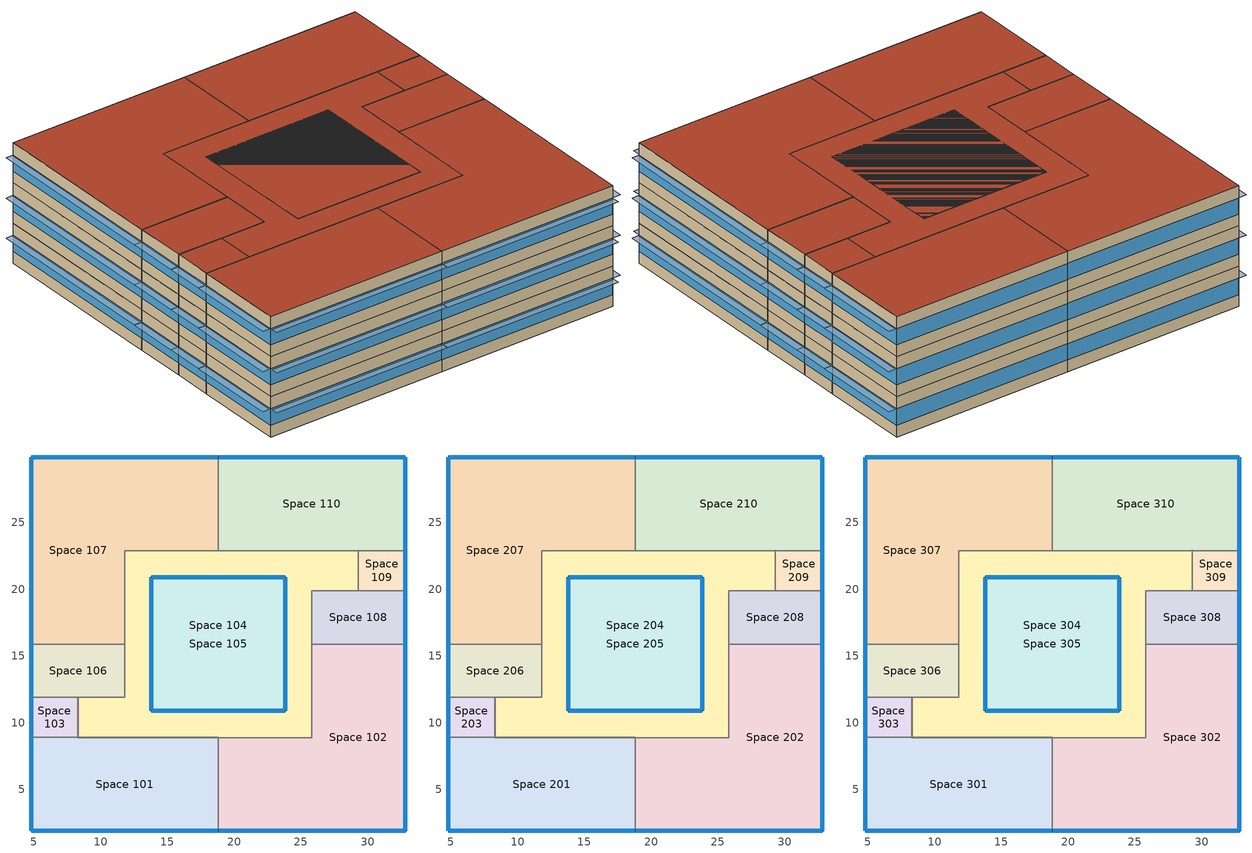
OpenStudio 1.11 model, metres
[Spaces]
Space 101
 floor ground: 18.81,8.89 18.81,1.89 4.81,1.89 4.81,8.89 z0
 wall outside: 4.81,8.89 4.81,1.89 18.81,1.89 z0:3.05
 wall to Space 103: 8.31,8.89 4.81,8.89 z0:3.05
 wall to Space 104: 18.81,8.89 8.31,8.89 z0:3.05
 wall to Space 102: 18.81,1.89 18.81,8.89 z0:3.05
 window: 4.81,8.87 4.81,1.92 z0.9:2.13; 4.83,1.89 18.78,1.89 z0.9:2.12
Space 102
 floor ground: 25.81,15.89 32.81,15.89 32.81,1.89 18.81,1.89 18.81,8.89 25.81,8.89 z0
 wall outside: 18.81,1.89 32.81,1.89 32.81,15.89 z0:3.05
 wall to Space 104: 25.81,15.89 25.81,8.89 18.81,8.89 z0:3.05
 wall to Space 108: 32.81,15.89 25.81,15.89 z0:3.05
 window: 32.81,1.92 32.81,15.87 / 18.83,1.89 32.78,1.89 z0.9:2.12
Space 103
 floor ground: 4.81,11.89 8.31,11.89 8.31,8.89 4.81,8.89 z0
 wall outside: 4.81,11.89 4.81,8.89 z0:3.05
 wall to Space 106: 8.31,11.89 4.81,11.89 z0:3.05
 wall to Space 104: 8.31,8.89 8.31,11.89 z0:3.05
 window: 4.81,11.87 4.81,8.92 z0.9:2.14
Space 104
 floor ground: 29.31,22.89 29.31,19.89 25.81,19.89 25.81,8.89 8.31,8.89 8.31,11.89 11.81,11.89 11.81,22.89 z0
 wall to Space 110: 29.31,22.89 18.81,22.89 z0:3.05
 wall to Space 109: 29.31,19.89 29.31,22.89 z0:3.05
 wall to Space 108: 25.81,15.89 25.81,19.89 29.31,19.89 z0:3.05
 wall to Space 106: 11.81,15.89 11.81,11.89 8.31,11.89 z0:3.05
 wall to Space 107: 18.81,22.89 11.81,22.89 11.81,15.89 z0:3.05
Space 105
 floor ground: 13.81,20.89 23.81,20.89 23.81,10.89 13.81,10.89 z0
 wall outside: 23.81,20.89 13.81,20.89 13.81,10.89 23.81,10.89 23.81,20.89 z0:3.05
 window: 13.81,20.87 13.81,10.92 / 23.81,10.92 23.81,20.87 / 13.83,10.89 23.78,10.89 / 23.78,20.89 13.83,20.89 z0.9:2.13
Space 106
 floor ground: 11.81,15.89 11.81,11.89 4.81,11.89 4.81,15.89 z0
 wall outside: 4.81,15.89 4.81,11.89 z0:3.05
 wall to Space 107: 11.81,15.89 4.81,15.89 z0:3.05
 window: 4.81,15.87 4.81,11.92 z0.9:2.13
Space 107
 floor ground: 18.81,29.89 18.81,22.89 11.81,22.89 11.81,15.89 4.81,15.89 4.81,29.89 z0
 wall outside: 18.81,29.89 4.81,29.89 4.81,15.89 z0:3.05
 wall to Space 110: 18.81,22.89 18.81,29.89 z0:3.05
 window: 4.81,29.87 4.81,15.92 / 18.78,29.89 4.83,29.89 z0.9:2.12
Space 108
 floor ground: 25.81,19.89 32.81,19.89 32.81,15.89 25.81,15.89 z0
 wall outside: 32.81,15.89 32.81,19.89 z0:3.05
 wall to Space 109: 32.81,19.89 29.31,19.89 z0:3.05
 window: 32.81,15.92 32.81,19.87 z0.9:2.13
Space 109
 floor ground: 29.31,22.89 32.81,22.89 32.81,19.89 29.31,19.89 z0
 wall outside: 32.81,19.89 32.81,22.89 z0:3.05
 wall to Space 110: 32.81,22.89 29.31,22.89 z0:3.05
 window: 32.81,19.92 32.81,22.87 z0.9:2.14
Space 110
 floor ground: 32.81,29.89 32.81,22.89 18.81,22.89 18.81,29.89 z0
 wall outside: 32.81,22.89 32.81,29.89 18.81,29.89 z0:3.05
 window: 32.78,29.89 18.83,29.89 z0.9:2.12; 32.81,22.92 32.81,29.87 z0.9:2.13
Space 201
 floor to Space 101: 18.81,8.89 18.81,1.89 4.81,1.89 4.81,8.89 z3.05
 wall outside: 4.81,8.89 4.81,1.89 18.81,1.89 z3.05:6.1
 wall to Space 203: 8.31,8.89 4.81,8.89 z3.05:6.1
 wall to Space 204: 18.81,8.89 8.31,8.89 z3.05:6.1
 wall to Space 202: 18.81,1.89 18.81,8.89 z3.05:6.1
 window: 4.83,1.89 18.78,1.89 z3.95:5.17; 4.81,8.87 4.81,1.92 z3.95:5.18
Space 202
 floor to Space 102: 32.81,15.89 32.81,1.89 18.81,1.89 18.81,8.89 25.81,8.89 25.81,15.89 z3.05
 wall outside: 18.81,1.89 32.81,1.89 32.81,15.89 z3.05:6.1
 wall to Space 204: 25.81,15.89 25.81,8.89 18.81,8.89 z3.05:6.1
 wall to Space 208: 32.81,15.89 25.81,15.89 z3.05:6.1
 window: 32.81,1.92 32.81,15.87 / 18.83,1.89 32.78,1.89 z3.95:5.17
Space 203
 floor to Space 103: 8.31,11.89 8.31,8.89 4.81,8.89 4.81,11.89 z3.05
 wall outside: 4.81,11.89 4.81,8.89 z3.05:6.1
 wall to Space 206: 8.31,11.89 4.81,11.89 z3.05:6.1
 wall to Space 204: 8.31,8.89 8.31,11.89 z3.05:6.1
 window: 4.81,11.87 4.81,8.92 z3.95:5.19
Space 204
 floor to Space 104: 29.31,22.89 29.31,19.89 25.81,19.89 25.81,8.89 8.31,8.89 8.31,11.89 11.81,11.89 11.81,22.89 z3.05
 wall to Space 210: 29.31,22.89 18.81,22.89 z3.05:6.1
 wall to Space 209: 29.31,19.89 29.31,22.89 z3.05:6.1
 wall to Space 208: 25.81,15.89 25.81,19.89 29.31,19.89 z3.05:6.1
 wall to Space 206: 11.81,15.89 11.81,11.89 8.31,11.89 z3.05:6.1
 wall to Space 207: 18.81,22.89 11.81,22.89 11.81,15.89 z3.05:6.1
Space 205
 floor to Space 105: 23.81,20.89 23.81,10.89 13.81,10.89 13.81,20.89 z3.05
 wall outside: 23.81,20.89 13.81,20.89 13.81,10.89 23.81,10.89 23.81,20.89 z3.05:6.1
 window: 23.81,10.92 23.81,20.87 / 23.78,20.89 13.83,20.89 / 13.83,10.89 23.78,10.89 / 13.81,20.87 13.81,10.92 z3.95:5.17
Space 206
 floor to Space 106: 11.81,15.89 11.81,11.89 4.81,11.89 4.81,15.89 z3.05
 wall outside: 4.81,15.89 4.81,11.89 z3.05:6.1
 wall to Space 207: 11.81,15.89 4.81,15.89 z3.05:6.1
 window: 4.81,15.87 4.81,11.92 z3.95:5.18
Space 207
 floor to Space 107: 18.81,29.89 18.81,22.89 11.81,22.89 11.81,15.89 4.81,15.89 4.81,29.89 z3.05
 wall outside: 18.81,29.89 4.81,29.89 4.81,15.89 z3.05:6.1
 wall to Space 210: 18.81,22.89 18.81,29.89 z3.05:6.1
 window: 4.81,29.87 4.81,15.92 / 18.78,29.89 4.83,29.89 z3.95:5.17
Space 208
 floor to Space 108: 32.81,19.89 32.81,15.89 25.81,15.89 25.81,19.89 z3.05
 wall outside: 32.81,15.89 32.81,19.89 z3.05:6.1
 wall to Space 209: 32.81,19.89 29.31,19.89 z3.05:6.1
 window: 32.81,15.92 32.81,19.87 z3.95:5.18
Space 209
 floor to Space 109: 32.81,22.89 32.81,19.89 29.31,19.89 29.31,22.89 z3.05
 wall outside: 32.81,19.89 32.81,22.89 z3.05:6.1
 wall to Space 210: 32.81,22.89 29.31,22.89 z3.05:6.1
 window: 32.81,19.92 32.81,22.87 z3.95:5.19
Space 210
 floor to Space 110: 18.81,29.89 32.81,29.89 32.81,22.89 18.81,22.89 z3.05
 wall outside: 32.81,22.89 32.81,29.89 18.81,29.89 z3.05:6.1
 window: 32.78,29.89 18.83,29.89 z3.95:5.17; 32.81,22.92 32.81,29.87 z3.95:5.18
Space 301
 floor to Space 201: 18.81,8.89 18.81,1.89 4.81,1.89 4.81,8.89 z6.1
 wall outside: 4.81,8.89 4.81,1.89 18.81,1.89 z6.1:9.14
 wall to Space 303: 8.31,8.89 4.81,8.89 z6.1:9.14
 wall to Space 304: 18.81,8.89 8.31,8.89 z6.1:9.14
 wall to Space 302: 18.81,1.89 18.81,8.89 z6.1:9.14
 window: 4.81,8.87 4.81,1.92 / 4.83,1.89 18.78,1.89 z7:8.22
 roof outside: 18.81,1.89 18.81,8.89 4.81,8.89 4.81,1.89 z9.14
Space 302
 floor to Space 202: 32.81,15.89 32.81,1.89 18.81,1.89 18.81,8.89 25.81,8.89 25.81,15.89 z6.1
 wall outside: 18.81,1.89 32.81,1.89 32.81,15.89 z6.1:9.14
 wall to Space 304: 25.81,15.89 25.81,8.89 18.81,8.89 z6.1:9.14
 wall to Space 308: 32.81,15.89 25.81,15.89 z6.1:9.14
 window: 18.83,1.89 32.78,1.89 / 32.81,1.92 32.81,15.87 z7:8.22
 roof outside: 32.81,1.89 32.81,15.89 25.81,15.89 25.81,8.89 18.81,8.89 18.81,1.89 z9.14
Space 303
 floor to Space 203: 8.31,11.89 8.31,8.89 4.81,8.89 4.81,11.89 z6.1
 wall outside: 4.81,11.89 4.81,8.89 z6.1:9.14
 wall to Space 306: 8.31,11.89 4.81,11.89 z6.1:9.14
 wall to Space 304: 8.31,8.89 8.31,11.89 z6.1:9.14
 window: 4.81,11.87 4.81,8.92 z7:8.24
 roof outside: 8.31,8.89 8.31,11.89 4.81,11.89 4.81,8.89 z9.14
Space 304
 floor to Space 204: 29.31,22.89 29.31,19.89 25.81,19.89 25.81,8.89 8.31,8.89 8.31,11.89 11.81,11.89 11.81,22.89 z6.1
 wall to Space 310: 29.31,22.89 18.81,22.89 z6.1:9.14
 wall to Space 309: 29.31,19.89 29.31,22.89 z6.1:9.14
 wall to Space 308: 25.81,15.89 25.81,19.89 29.31,19.89 z6.1:9.14
 wall to Space 306: 11.81,15.89 11.81,11.89 8.31,11.89 z6.1:9.14
 wall to Space 307: 18.81,22.89 11.81,22.89 11.81,15.89 z6.1:9.14
 roof outside: 25.81,8.89 25.81,19.89 29.31,19.89 29.31,22.89 11.81,22.89 11.81,11.89 8.31,11.89 8.31,8.89 z9.14
Space 305
 floor to Space 205: 13.81,20.89 23.81,20.89 23.81,10.89 13.81,10.89 z6.1
 wall outside: 23.81,20.89 13.81,20.89 13.81,10.89 23.81,10.89 23.81,20.89 z6.1:9.14
 window: 23.78,20.89 13.83,20.89 / 13.81,20.87 13.81,10.92 / 23.81,10.92 23.81,20.87 / 13.83,10.89 23.78,10.89 z7:8.22
 roof outside: 23.81,10.89 23.81,20.89 13.81,20.89 13.81,10.89 z9.14
Space 306
 floor to Space 206: 11.81,15.89 11.81,11.89 4.81,11.89 4.81,15.89 z6.1
 wall outside: 4.81,15.89 4.81,11.89 z6.1:9.14
 wall to Space 307: 11.81,15.89 4.81,15.89 z6.1:9.14
 window: 4.81,15.87 4.81,11.92 z7:8.23
 roof outside: 4.81,11.89 11.81,11.89 11.81,15.89 4.81,15.89 z9.14
Space 307
 floor to Space 207: 18.81,29.89 18.81,22.89 11.81,22.89 11.81,15.89 4.81,15.89 4.81,29.89 z6.1
 wall outside: 18.81,29.89 4.81,29.89 4.81,15.89 z6.1:9.14
 wall to Space 310: 18.81,22.89 18.81,29.89 z6.1:9.14
 window: 4.81,29.87 4.81,15.92 / 18.78,29.89 4.83,29.89 z7:8.22
 roof outside: 11.81,15.89 11.81,22.89 18.81,22.89 18.81,29.89 4.81,29.89 4.81,15.89 z9.14
Space 308
 floor to Space 208: 32.81,19.89 32.81,15.89 25.81,15.89 25.81,19.89 z6.1
 wall outside: 32.81,15.89 32.81,19.89 z6.1:9.14
 wall to Space 309: 32.81,19.89 29.31,19.89 z6.1:9.14
 window: 32.81,15.92 32.81,19.87 z7:8.23
 roof outside: 32.81,15.89 32.81,19.89 25.81,19.89 25.81,15.89 z9.14
Space 309
 floor to Space 209: 32.81,22.89 32.81,19.89 29.31,19.89 29.31,22.89 z6.1
 wall outside: 32.81,19.89 32.81,22.89 z6.1:9.14
 wall to Space 310: 32.81,22.89 29.31,22.89 z6.1:9.14
 window: 32.81,19.92 32.81,22.87 z7:8.24
 roof outside: 32.81,19.89 32.81,22.89 29.31,22.89 29.31,19.89 z9.14
Space 310
 floor to Space 210: 18.81,29.89 32.81,29.89 32.81,22.89 18.81,22.89 z6.1
 wall outside: 32.81,22.89 32.81,29.89 18.81,29.89 z6.1:9.14
 window: 32.78,29.89 18.83,29.89 / 32.81,22.92 32.81,29.87 z7:8.22
 roof outside: 32.81,22.89 32.81,29.89 18.81,29.89 18.81,22.89 z9.14
shading: 32.78,1.28 32.78,1.89 18.83,1.89 18.83,1.28 z5.17; 23.78,10.28 23.78,10.89 13.83,10.89 13.83,10.28 z8.22; 4.81,11.92 4.81,15.87 4.19,15.87 4.19,11.92 z2.13; 18.78,1.28 18.78,1.89 4.83,1.89 4.83,1.28 z8.22; 13.81,10.92 13.81,20.87 13.2,20.87 13.2,10.92 z5.17; 4.81,8.92 4.81,11.87 4.19,11.87 4.19,8.92 z5.19; 4.81,1.92 4.81,8.87 4.2,8.87 4.2,1.92 z5.18; 24.42,10.92 24.42,20.87 23.81,20.87 23.81,10.92 z8.22; 4.81,1.92 4.81,8.87 4.2,8.87 4.2,1.92 z2.13; 33.43,19.92 33.43,22.87 32.81,22.87 32.81,19.92 z2.14; 4.81,11.92 4.81,15.87 4.19,15.87 4.19,11.92 z5.18; 33.43,15.92 33.43,19.87 32.81,19.87 32.81,15.92 z8.23; 33.42,1.92 33.42,15.87 32.81,15.87 32.81,1.92 z8.22; 32.78,1.28 32.78,1.89 18.83,1.89 18.83,1.28 z8.22; 18.78,1.28 18.78,1.89 4.83,1.89 4.83,1.28 z5.17; 33.42,22.92 33.42,29.87 32.81,29.87 32.81,22.92 z5.18; 4.81,8.92 4.81,11.87 4.19,11.87 4.19,8.92 z2.14; 4.81,11.92 4.81,15.87 4.19,15.87 4.19,11.92 z8.23; 23.78,10.28 23.78,10.89 13.83,10.89 13.83,10.28 z2.13; 33.42,1.92 33.42,15.87 32.81,15.87 32.81,1.92 z5.17; 33.43,19.92 33.43,22.87 32.81,22.87 32.81,19.92 z5.19; 4.81,15.92 4.81,29.87 4.2,29.87 4.2,15.92 z2.12; 4.81,15.92 4.81,29.87 4.2,29.87 4.2,15.92 z5.17; 4.81,8.92 4.81,11.87 4.19,11.87 4.19,8.92 z8.24; 23.78,10.28 23.78,10.89 13.83,10.89 13.83,10.28 z5.17; 32.78,1.28 32.78,1.89 18.83,1.89 18.83,1.28 z2.12; 33.42,22.92 33.42,29.87 32.81,29.87 32.81,22.92 z2.13; 4.81,15.92 4.81,29.87 4.2,29.87 4.2,15.92 z8.22; 13.81,10.92 13.81,20.87 13.2,20.87 13.2,10.92 z2.13; 33.43,19.92 33.43,22.87 32.81,22.87 32.81,19.92 z8.24; 33.42,1.92 33.42,15.87 32.81,15.87 32.81,1.92 z2.12; 24.42,10.92 24.42,20.87 23.81,20.87 23.81,10.92 z5.17; 33.43,15.92 33.43,19.87 32.81,19.87 32.81,15.92 z2.13; 33.43,15.92 33.43,19.87 32.81,19.87 32.81,15.92 z5.18; 4.81,1.92 4.81,8.87 4.2,8.87 4.2,1.92 z8.22; 33.42,22.92 33.42,29.87 32.81,29.87 32.81,22.92 z8.22; 18.78,1.28 18.78,1.89 4.83,1.89 4.83,1.28 z2.12; 24.42,10.92 24.42,20.87 23.81,20.87 23.81,10.92 z2.13; 13.81,10.92 13.81,20.87 13.2,20.87 13.2,10.92 z8.22
[Building]
Building 1: Space Type=189.1-2009 - Office - OpenOffice - CZ4-8; Default Construction Set=189.1-2009 - CZ5 - Office
[Site]
SINGAPORE: Latitude {deg}=1.37; Longitude {deg}=103.98; Time Zone {hr}=8; Elevation {m}=16
[ClimateZones]
Climate Zone Institution Name 1=ASHRAE; Climate Zone Document Name 1=ANSI/ASHRAE Standard 169; Climate Zone Document Year 1=2006; Climate Zone Institution Name 2=CEC; Climate Zone Document Name 2=California Climate Zone Descriptions; Climate Zone Document Year 2=1995
[SizingPeriod:DesignDay] Sky Clearness=0; Rain Indicator=0; Snow Indicator=0; Day of Month=21; Daylight Saving Time Indicator=0; Dry-Bulb Temperature Range Modifier Type=DefaultMultipliers
Name | Maximum Dry-Bulb Temperature {C} | Daily Dry-Bulb Temperature Range {deltaC} | Humidity Indicating Conditions at Maximum Dry-Bulb | Barometric Pressure {Pa} | Wind Speed {m/s} | Wind Direction {deg} | Month | Day Type | Humidity Indicating Type | Solar Model Indicator | ASHRAE Taub | ASHRAE Taud
Piacenza Ann Clg .4% Condns WB=>MDB | 30.1 | 11.9 | 24.6 | 99726 | 2.3 | 90 | 8 | SummerDesignDay | Wetbulb | ASHRAETau | 0.48 | 1.935
Piacenza Ann Hum_n 99.6% Condns DP=>MCDB | 3.5 | 0 | -11.3 | 99726 | 2 | 250 | 1 | WinterDesignDay | Dewpoint | ASHRAEClearSky
Piacenza Ann Clg .4% Condns DP=>MDB | 27.4 | 11.9 | 23 | 99726 | 2.3 | 90 | 8 | SummerDesignDay | Dewpoint | ASHRAETau | 0.48 | 1.935
Piacenza Ann Clg .4% Condns Enth=>MDB | 30.3 | 11.9 | 74900 | 99726 | 2.3 | 90 | 8 | SummerDesignDay | Enthalpy | ASHRAETau | 0.48 | 1.935
Piacenza Ann Htg Wind 99.6% Condns WS=>MCDB | 5.8 | 0 | 5.8 | 99726 | 8.9 | 250 | 1 | WinterDesignDay | Wetbulb | ASHRAEClearSky
Piacenza Ann Clg .4% Condns DB=>MWB | 33.1 | 11.9 | 22.7 | 99726 | 2.3 | 90 | 8 | SummerDesignDay | Wetbulb | ASHRAETau | 0.48 | 1.935
Piacenza Ann Htg 99.6% Condns DB | -6.1 | 0 | -6.1 | 99726 | 2 | 250 | 1 | WinterDesignDay | Wetbulb | ASHRAEClearSky
REYKJAVIK Ann Clg .4% Condns DP=>MDB | 13.8 | 4.6 | 12.1 | 100594 | 5.2 | 0 | 7 | SummerDesignDay | Dewpoint | ASHRAETau | 0.361 | 2.285
REYKJAVIK Ann Clg .4% Condns WB=>MDB | 15 | 4.6 | 13.1 | 100594 | 5.2 | 0 | 7 | SummerDesignDay | Wetbulb | ASHRAETau | 0.361 | 2.285
REYKJAVIK Ann Clg .4% Condns Enth=>MDB | 14.9 | 4.6 | 37000 | 100594 | 5.2 | 0 | 7 | SummerDesignDay | Enthalpy | ASHRAETau | 0.361 | 2.285
REYKJAVIK Ann Hum_n 99.6% Condns DP=>MCDB | -8.7 | 0 | -16.3 | 100594 | 4 | 90 | 1 | WinterDesignDay | Dewpoint | ASHRAEClearSky
REYKJAVIK Ann Htg 99.6% Condns DB | -9.9 | 0 | -9.9 | 100594 | 4 | 90 | 1 | WinterDesignDay | Wetbulb | ASHRAEClearSky
REYKJAVIK Ann Htg Wind 99.6% Condns WS=>MCDB | 3.2 | 0 | 3.2 | 100594 | 21.8 | 90 | 1 | WinterDesignDay | Wetbulb | ASHRAEClearSky
REYKJAVIK Ann Clg .4% Condns DB=>MWB | 16 | 4.6 | 12.2 | 100594 | 5.2 | 0 | 7 | SummerDesignDay | Wetbulb | ASHRAETau | 0.361 | 2.285
SINGAPORE Ann Clg .4% Condns Enth=>MDB | 30.9 | 5.5 | 88500 | 101133 | 4.1 | 30 | 6 | SummerDesignDay | Enthalpy | ASHRAETau | 0.494 | 2.03
SINGAPORE Ann Hum_n 99.6% Condns DP=>MCDB | 28.4 | 0 | 20.9 | 101133 | 2 | 320 | 12 | WinterDesignDay | Dewpoint | ASHRAEClearSky
SINGAPORE Ann Htg Wind 99.6% Condns WS=>MCDB | 28 | 0 | 28 | 101133 | 8.3 | 320 | 12 | WinterDesignDay | Wetbulb | ASHRAEClearSky
SINGAPORE Ann Clg .4% Condns DB=>MWB | 33.2 | 5.5 | 26.4 | 101133 | 4.1 | 30 | 6 | SummerDesignDay | Wetbulb | ASHRAETau | 0.494 | 2.03
SINGAPORE Ann Htg 99.6% Condns DB | 23 | 0 | 23 | 101133 | 2 | 320 | 12 | WinterDesignDay | Wetbulb | ASHRAEClearSky
SINGAPORE Ann Clg .4% Condns DP=>MDB | 29.5 | 5.5 | 27 | 101133 | 4.1 | 30 | 6 | SummerDesignDay | Dewpoint | ASHRAETau | 0.494 | 2.03
SINGAPORE Ann Clg .4% Condns WB=>MDB | 30.7 | 5.5 | 27.7 | 101133 | 4.1 | 30 | 6 | SummerDesignDay | Wetbulb | ASHRAETau | 0.494 | 2.03
[DefaultConstructionSet] Interior Partition Construction=Interior Partition
Name | Default Exterior Surface Constructions | Default Interior Surface Constructions | Default Ground Contact Surface Constructions | Default Exterior SubSurface Constructions | Default Interior SubSurface Constructions
189.1-2009 - CZ1 - Office | Default Surface Constructions 1 | Default Surface Constructions 2 | Default Surface Constructions 3 | Default Sub Surface Constructions 1 | Default Sub Surface Constructions 2
189.1-2009 - CZ5 - Office | Default Surface Constructions 13 | Default Surface Constructions 14 | Default Surface Constructions 15 | Default Sub Surface Constructions 9 | Default Sub Surface Constructions 10
[DefaultSurfaceConstructions]
Name | Floor Construction | Wall Construction | Roof Ceiling Construction
Default Surface Constructions 1 | ExtSlabCarpet 4in ClimateZone 1-8 | mymodefiedExtWall | ASHRAE 189.1-2009 ExtRoof IEAD ClimateZone 1
Default Surface Constructions 2; Default Surface Constructions 14 | Interior Floor | Interior Wall | Interior Ceiling
Default Surface Constructions 3; Default Surface Constructions 15 | ExtSlabCarpet 4in ClimateZone 1-8 | ExtSlabCarpet 4in ClimateZone 1-8 | ExtSlabCarpet 4in ClimateZone 1-8
Default Surface Constructions 13 | ExtSlabCarpet 4in ClimateZone 1-8 | ASHRAE 189.1-2009 ExtWall Mass ClimateZone 5 | ASHRAE 189.1-2009 ExtRoof IEAD ClimateZone 2-5
[Construction]
ExtSlabCarpet 4in ClimateZone 1-8: MAT-CC05 4 HW CONCRETE, CP02 CARPET PAD
ASHRAE 189.1-2009 ExtRoof IEAD ClimateZone 1: Roof Membrane, Roof Insulation [18], Metal Decking
Interior Floor: F16 Acoustic tile, F05 Ceiling air space resistance, M11 100mm lightweight concrete
Interior Wall: G01a 19mm gypsum board, F04 Wall air space resistance, G01a 19mm gypsum board
Interior Ceiling: M11 100mm lightweight concrete, F05 Ceiling air space resistance, F16 Acoustic tile
ASHRAE 189.1-2009 ExtWindow ClimateZone 1: Theoretical Glass [167]
Exterior Door: F08 Metal surface, I01 25mm insulation board
Interior Window: Clear 3mm
Interior Door; Interior Partition: G05 25mm wood
ASHRAE 189.1-2009 ExtRoof IEAD ClimateZone 2-5: Roof Membrane, Roof Insulation [21], Metal Decking
ASHRAE 189.1-2009 ExtWindow ClimateZone 4-5: Theoretical Glass [207]
ASHRAE 189.1-2009 ExtWall Mass ClimateZone 5; mymodefiedExtWall: 1IN Stucco, 8IN Concrete HW, Wall Insulation [40], 1/2IN Gypsum
[Material] Thermal Absorptance=0.9
Name | Roughness | Thickness {m} | Conductivity {W/m-K} | Density {kg/m3} | Specific Heat {J/kg-K} | Solar Absorptance | Visible Absorptance
MAT-CC05 4 HW CONCRETE | Rough | 0.1016 | 1.311 | 2240 | 836.8 | 0.85 | 0.85
1IN Stucco | Smooth | 0.0253 | 0.6918 | 1858 | 837 | 0.92 | 0.92
8IN Concrete HW | MediumRough | 0.2033 | 1.7296 | 2243 | 837 | 0.65 | 0.65
1/2IN Gypsum | Smooth | 0.0127 | 0.16 | 784.9 | 830 | 0.4 | 0.4
Roof Membrane | VeryRough | 0.0095 | 0.16 | 1121.29 | 1460 | 0.7 | 0.7
Roof Insulation [18] | MediumRough | 0.1693 | 0.049 | 265 | 836.8 | 0.7 | 0.7
Metal Decking | MediumSmooth | 0.0015 | 45.006 | 7680 | 418.4 | 0.6 | 0.6
F16 Acoustic tile | MediumSmooth | 0.0191 | 0.06 | 368 | 590 | 0.3 | 0.3
M11 100mm lightweight concrete | MediumRough | 0.1016 | 0.53 | 1280 | 840 | 0.5 | 0.5
G01a 19mm gypsum board | MediumSmooth | 0.019 | 0.16 | 800 | 1090 | 0.4 | 0.4
F08 Metal surface | Smooth | 0.0008 | 45.28 | 7824 | 500 | 0.7 | 0.7
I01 25mm insulation board | MediumRough | 0.0254 | 0.03 | 43 | 1210 | 0.6 | 0.6
G05 25mm wood | MediumSmooth | 0.0254 | 0.15 | 608 | 1630 | 0.5 | 0.5
Roof Insulation [21] | MediumRough | 0.2105 | 0.049 | 265 | 836.8 | 0.7 | 0.7
Wall Insulation [40] | MediumRough | 0.0794 | 0.0432 | 91 | 837 | 0.5 | 0.5
[Material:NoMass]
CP02 CARPET PAD: Roughness=Smooth; Thermal Resistance {m2-K/W}=0.1; Thermal Absorptance=0.9; Solar Absorptance=0.8; Visible Absorptance=0.8
[Material:AirGap]
Name | Thermal Resistance {m2-K/W}
F05 Ceiling air space resistance | 0.18
F04 Wall air space resistance | 0.15
[DefaultSubSurfaceConstructions]
Name | Fixed Window Construction | Operable Window Construction | Door Construction | Tubular Daylight Dome Construction | Tubular Daylight Diffuser Construction
Default Sub Surface Constructions 1 | ASHRAE 189.1-2009 ExtWindow ClimateZone 1 | ASHRAE 189.1-2009 ExtWindow ClimateZone 1 | Exterior Door | Interior Window | Interior Window
Default Sub Surface Constructions 2; Default Sub Surface Constructions 10 | Interior Window | Interior Window | Interior Door
Default Sub Surface Constructions 9 | ASHRAE 189.1-2009 ExtWindow ClimateZone 4-5 | ASHRAE 189.1-2009 ExtWindow ClimateZone 4-5 | Exterior Door | Interior Window | Interior Window
[WindowMaterial:Glazing] Optical Data Type=SpectralAverage; Thickness {m}=0.003; Back Side Solar Reflectance at Normal Incidence=0; Back Side Visible Reflectance at Normal Incidence=0; Infrared Transmittance at Normal Incidence=0; Dirt Correction Factor for Solar and Visible Transmittance=1; Solar Diffusing=No
Name | Solar Transmittance at Normal Incidence | Front Side Solar Reflectance at Normal Incidence | Visible Transmittance at Normal Incidence | Front Side Visible Reflectance at Normal Incidence | Front Side Infrared Hemispherical Emissivity | Back Side Infrared Hemispherical Emissivity | Conductivity {W/m-K}
Theoretical Glass [167] | 0.2374 | 0.7126 | 0.2512 | 0.6988 | 0.985 | 0.985 | 2.1073
Clear 3mm | 0.837 | 0.075 | 0.898 | 0.081 | 0.84 | 0.84 | 0.9
Theoretical Glass [207] | 0.3311 | 0.6189 | 0.44 | 0.51 | 0.9 | 0.9 | 0.0133
[SpaceType] Standards Building Type=Office
Name | Default Schedule Set | Design Specification Outdoor Air Object | Standards Space Type
189.1-2009 - Office - BreakRoom - CZ1-3 | 189.1-2009 - Office - BreakRoom - CZ1-3 Schedule Set | 189.1-2009 - Office - BreakRoom - CZ1-3 Ventilation | BreakRoom
189.1-2009 - Office - Corridor - CZ1-3 | 189.1-2009 - Office - Corridor - CZ1-3 Schedule Set | 189.1-2009 - Office - Corridor - CZ1-3 Ventilation | Corridor
189.1-2009 - Office - OpenOffice - CZ1-3 | 189.1-2009 - Office - OpenOffice - CZ1-3 Schedule Set | 189.1-2009 - Office - OpenOffice - CZ1-3 Ventilation | OpenOffice
189.1-2009 - Office - Restroom - CZ1-3 | 189.1-2009 - Office - Restroom - CZ1-3 Schedule Set | 189.1-2009 - Office - Restroom - CZ1-3 Ventilation | Restroom
189.1-2009 - Office - Stair - CZ1-3 | 189.1-2009 - Office - Stair - CZ1-3 Schedule Set | 189.1-2009 - Office - Stair - CZ1-3 Ventilation | Stair
189.1-2009 - Office - OpenOffice - CZ4-8 | 189.1-2009 - Office - OpenOffice - CZ4-8 Schedule Set | 189.1-2009 - Office - OpenOffice - CZ4-8 Ventilation | OpenOffice
[DefaultScheduleSet] Lighting Schedule=Office Bldg Light; Infiltration Schedule=Office Infil Quarter On
Name | Number of People Schedule | People Activity Level Schedule | Electric Equipment Schedule
189.1-2009 - Office - BreakRoom - CZ1-3 Schedule Set; 189.1-2009 - Office - Restroom - CZ1-3 Schedule Set | Office Misc Occ | Office Activity | Office Bldg Equip
189.1-2009 - Office - Corridor - CZ1-3 Schedule Set; 189.1-2009 - Office - OpenOffice - CZ1-3 Schedule Set; 189.1-2009 - Office - OpenOffice - CZ4-8 Schedule Set | Office Work Occ | Office Activity | Office Bldg Equip
189.1-2009 - Office - Stair - CZ1-3 Schedule Set
[Lights:Definition] Design Level Calculation Method=Watts/Area
Name | Watts per Space Floor Area {W/m2}
189.1-2009 - Office - BreakRoom - CZ1-3 Lights Definition | 11.625
189.1-2009 - Office - Corridor - CZ1-3 Lights Definition | 4.84376
189.1-2009 - Office - OpenOffice - CZ1-3 Lights Definition; 189.1-2009 - Office - OpenOffice - CZ4-8 Lights Definition | 10.6563
189.1-2009 - Office - Restroom - CZ1-3 Lights Definition | 8.71877
189.1-2009 - Office - Stair - CZ1-3 Lights Definition | 5.81251
[Lights]
Name | Lights Definition | Space or SpaceType
189.1-2009 - Office - BreakRoom - CZ1-3 Lights | 189.1-2009 - Office - BreakRoom - CZ1-3 Lights Definition | 189.1-2009 - Office - BreakRoom - CZ1-3
189.1-2009 - Office - Corridor - CZ1-3 Lights | 189.1-2009 - Office - Corridor - CZ1-3 Lights Definition | 189.1-2009 - Office - Corridor - CZ1-3
189.1-2009 - Office - OpenOffice - CZ1-3 Lights | 189.1-2009 - Office - OpenOffice - CZ1-3 Lights Definition | 189.1-2009 - Office - OpenOffice - CZ1-3
189.1-2009 - Office - Restroom - CZ1-3 Lights | 189.1-2009 - Office - Restroom - CZ1-3 Lights Definition | 189.1-2009 - Office - Restroom - CZ1-3
189.1-2009 - Office - Stair - CZ1-3 Lights | 189.1-2009 - Office - Stair - CZ1-3 Lights Definition | 189.1-2009 - Office - Stair - CZ1-3
189.1-2009 - Office - OpenOffice - CZ4-8 Lights | 189.1-2009 - Office - OpenOffice - CZ4-8 Lights Definition | 189.1-2009 - Office - OpenOffice - CZ4-8
[DesignSpecification:OutdoorAir] Outdoor Air Method=Sum
Name | Outdoor Air Flow per Person {m3/s-person} | Outdoor Air Flow per Floor Area {m3/s-m2}
189.1-2009 - Office - BreakRoom - CZ1-3 Ventilation | 0.00707921
189.1-2009 - Office - Corridor - CZ1-3 Ventilation; 189.1-2009 - Office - Stair - CZ1-3 Ventilation |  | 0.000254
189.1-2009 - Office - OpenOffice - CZ1-3 Ventilation; 189.1-2009 - Office - OpenOffice - CZ4-8 Ventilation | 0.00943895
189.1-2009 - Office - Restroom - CZ1-3 Ventilation |  | 0.0048768
[People:Definition] Number of People Calculation Method=People/Area; Fraction Radiant=0.3
Name | People per Space Floor Area {person/m2}
189.1-2009 - Office - BreakRoom - CZ1-3 People Definition | 0.538196
189.1-2009 - Office - Corridor - CZ1-3 People Definition | 0.0107639
189.1-2009 - Office - OpenOffice - CZ1-3 People Definition; 189.1-2009 - Office - OpenOffice - CZ4-8 People Definition | 0.0565105
189.1-2009 - Office - Restroom - CZ1-3 People Definition | 0.107639
[People]
Name | People Definition | Space or SpaceType
189.1-2009 - Office - BreakRoom - CZ1-3 People | 189.1-2009 - Office - BreakRoom - CZ1-3 People Definition | 189.1-2009 - Office - BreakRoom - CZ1-3
189.1-2009 - Office - Corridor - CZ1-3 People | 189.1-2009 - Office - Corridor - CZ1-3 People Definition | 189.1-2009 - Office - Corridor - CZ1-3
189.1-2009 - Office - OpenOffice - CZ1-3 People | 189.1-2009 - Office - OpenOffice - CZ1-3 People Definition | 189.1-2009 - Office - OpenOffice - CZ1-3
189.1-2009 - Office - Restroom - CZ1-3 People | 189.1-2009 - Office - Restroom - CZ1-3 People Definition | 189.1-2009 - Office - Restroom - CZ1-3
189.1-2009 - Office - OpenOffice - CZ4-8 People | 189.1-2009 - Office - OpenOffice - CZ4-8 People Definition | 189.1-2009 - Office - OpenOffice - CZ4-8
[SpaceInfiltration:DesignFlowRate] Design Flow Rate Calculation Method=Flow/ExteriorArea
Name | Space or SpaceType | Flow per Exterior Surface Area {m3/s-m2}
189.1-2009 - Office - BreakRoom - CZ1-3 Infiltration | 189.1-2009 - Office - BreakRoom - CZ1-3 | 0.00030226
189.1-2009 - Office - Corridor - CZ1-3 Infiltration | 189.1-2009 - Office - Corridor - CZ1-3 | 0.00030226
189.1-2009 - Office - OpenOffice - CZ1-3 Infiltration | 189.1-2009 - Office - OpenOffice - CZ1-3 | 0.00030226
189.1-2009 - Office - Restroom - CZ1-3 Infiltration | 189.1-2009 - Office - Restroom - CZ1-3 | 0.00030226
189.1-2009 - Office - Stair - CZ1-3 Infiltration | 189.1-2009 - Office - Stair - CZ1-3 | 0.00030226
189.1-2009 - Office - OpenOffice - CZ4-8 Infiltration | 189.1-2009 - Office - OpenOffice - CZ4-8 | 0.000226568
[ElectricEquipment:Definition] Design Level Calculation Method=Watts/Area
Name | Watts per Space Floor Area {W/m2}
189.1-2009 - Office - BreakRoom - CZ1-3 Electric Equipment Definition | 48.007
189.1-2009 - Office - Corridor - CZ1-3 Electric Equipment Definition | 1.72223
189.1-2009 - Office - OpenOffice - CZ1-3 Electric Equipment Definition; 189.1-2009 - Office - OpenOffice - CZ4-8 Electric Equipment Definition | 7.64238
189.1-2009 - Office - Restroom - CZ1-3 Electric Equipment Definition | 0.753474
[ElectricEquipment]
Name | Electric Equipment Definition | Space or SpaceType
189.1-2009 - Office - BreakRoom - CZ1-3 Electric Equipment | 189.1-2009 - Office - BreakRoom - CZ1-3 Electric Equipment Definition | 189.1-2009 - Office - BreakRoom - CZ1-3
189.1-2009 - Office - Corridor - CZ1-3 Electric Equipment | 189.1-2009 - Office - Corridor - CZ1-3 Electric Equipment Definition | 189.1-2009 - Office - Corridor - CZ1-3
189.1-2009 - Office - OpenOffice - CZ1-3 Electric Equipment | 189.1-2009 - Office - OpenOffice - CZ1-3 Electric Equipment Definition | 189.1-2009 - Office - OpenOffice - CZ1-3
189.1-2009 - Office - Restroom - CZ1-3 Electric Equipment | 189.1-2009 - Office - Restroom - CZ1-3 Electric Equipment Definition | 189.1-2009 - Office - Restroom - CZ1-3
189.1-2009 - Office - OpenOffice - CZ4-8 Electric Equipment | 189.1-2009 - Office - OpenOffice - CZ4-8 Electric Equipment Definition | 189.1-2009 - Office - OpenOffice - CZ4-8
[ThermostatSetpoint:DualSetpoint] Heating Setpoint Temperature Schedule=Medium Office HtgSetp; Cooling Setpoint Temperature Schedule=Medium Office ClgSetp
Thermal Zone 1 Thermostat 1; Thermal Zone 2 Thermostat 1; Thermal Zone 3 Thermostat 1; Thermal Zone 4 Thermostat; Thermal Zone 5 Thermostat; Thermal Zone 6 Thermostat 1; Thermal Zone 7 Thermostat 1; Thermal Zone 8 Thermostat 1; Thermal Zone 9 Thermostat; Thermal Zone 10 Thermostat; Thermal Zone 11 Thermostat 1; Thermal Zone 12 Thermostat 1; Thermal Zone 13 Thermostat 1; Thermal Zone 14 Thermostat; Thermal Zone 15 Thermostat
[BuildingStory] Nominal Floor to Floor Height {m}=3.048
Name | Nominal Z Coordinate {m}
Building Story 1 | 0
Building Story 2 | 3.048
Building Story 3 | 6.096
[Space] Default Construction Set=189.1-2009 - CZ1 - Office
Name | Space Type | Building Story | Thermal Zone
Space 101; Space 102; Space 107; Space 110 | 189.1-2009 - Office - OpenOffice - CZ1-3 | Building Story 1 | Thermal Zone 1
Space 103; Space 109 | 189.1-2009 - Office - Stair - CZ1-3 | Building Story 1 | Thermal Zone 3
Space 104 | 189.1-2009 - Office - Corridor - CZ1-3 | Building Story 1 | Thermal Zone 4
Space 105 | 189.1-2009 - Office - BreakRoom - CZ1-3 | Building Story 1 | Thermal Zone 5
Space 106; Space 108 | 189.1-2009 - Office - Restroom - CZ1-3 | Building Story 1 | Thermal Zone 2
Space 201; Space 202; Space 207; Space 210 | 189.1-2009 - Office - OpenOffice - CZ1-3 | Building Story 2 | Thermal Zone 6
Space 203; Space 209 | 189.1-2009 - Office - Stair - CZ1-3 | Building Story 2 | Thermal Zone 8
Space 204 | 189.1-2009 - Office - Corridor - CZ1-3 | Building Story 2 | Thermal Zone 9
Space 205 | 189.1-2009 - Office - BreakRoom - CZ1-3 | Building Story 2 | Thermal Zone 10
Space 206; Space 208 | 189.1-2009 - Office - Restroom - CZ1-3 | Building Story 2 | Thermal Zone 7
Space 301; Space 302; Space 307; Space 310 | 189.1-2009 - Office - OpenOffice - CZ1-3 | Building Story 3 | Thermal Zone 11
Space 303; Space 309 | 189.1-2009 - Office - Stair - CZ1-3 | Building Story 3 | Thermal Zone 13
Space 304 | 189.1-2009 - Office - Corridor - CZ1-3 | Building Story 3 | Thermal Zone 14
Space 305 | 189.1-2009 - Office - BreakRoom - CZ1-3 | Building Story 3 | Thermal Zone 15
Space 306; Space 308 | 189.1-2009 - Office - Restroom - CZ1-3 | Building Story 3 | Thermal Zone 12
[ThermalZone] Use Ideal Air Loads=Yes
Name | Thermostat
Thermal Zone 1 | Thermal Zone 1 Thermostat 1
Thermal Zone 2 | Thermal Zone 2 Thermostat 1
Thermal Zone 3 | Thermal Zone 3 Thermostat 1
Thermal Zone 4 | Thermal Zone 4 Thermostat
Thermal Zone 5 | Thermal Zone 5 Thermostat
Thermal Zone 6 | Thermal Zone 6 Thermostat 1
Thermal Zone 7 | Thermal Zone 7 Thermostat 1
Thermal Zone 8 | Thermal Zone 8 Thermostat 1
Thermal Zone 9 | Thermal Zone 9 Thermostat
Thermal Zone 10 | Thermal Zone 10 Thermostat
Thermal Zone 11 | Thermal Zone 11 Thermostat 1
Thermal Zone 12 | Thermal Zone 12 Thermostat 1
Thermal Zone 13 | Thermal Zone 13 Thermostat 1
Thermal Zone 14 | Thermal Zone 14 Thermostat
Thermal Zone 15 | Thermal Zone 15 Thermostat
[Sizing:Zone] Zone Cooling Design Supply Air Temperature Input Method=SupplyAirTemperature; Zone Cooling Design Supply Air Temperature {C}=14; Zone Cooling Design Supply Air Temperature Difference {deltaC}=11.11; Zone Heating Design Supply Air Temperature Input Method=SupplyAirTemperature; Zone Heating Design Supply Air Temperature {C}=40; Zone Heating Design Supply Air Temperature Difference {deltaC}=11.11; Zone Cooling Design Supply Air Humidity Ratio {kg-H2O/kg-air}=0.0085; Zone Heating Design Supply Air Humidity Ratio {kg-H2O/kg-air}=0.008; Cooling Design Air Flow Method=DesignDay; Heating Design Air Flow Method=DesignDay; Account for Dedicated Outdoor Air System=No; Dedicated Outdoor Air System Control Strategy=NeutralSupplyAir; Dedicated Outdoor Air Low Setpoint Temperature for Design {C}=autosize; Dedicated Outdoor Air High Setpoint Temperature for Design {C}=autosize
Thermal Zone 1; Thermal Zone 2; Thermal Zone 3; Thermal Zone 4; Thermal Zone 5; Thermal Zone 6; Thermal Zone 7; Thermal Zone 8; Thermal Zone 9; Thermal Zone 10; Thermal Zone 11; Thermal Zone 12; Thermal Zone 13; Thermal Zone 14; Thermal Zone 15
[Schedule:Ruleset]
Name | Default Day Schedule | Summer Design Day Schedule | Winter Design Day Schedule
Office Bldg Light | Office Bldg Light Default Schedule | Office Bldg Light Summer Design Day | Office Bldg Light Winter Design Day
Office Misc Occ | Office Bldg Occ Default Schedule 1 | Office Bldg Occ Summer Design Day 1 | Office Bldg Occ Winter Design Day 1
Office Activity | Office Activity Default Schedule | Office Activity Summer Design Day | Office Activity Winter Design Day
Office Infil Quarter On | Office Infil Quarter On Default Schedule | Office Infil Quarter On Summer Design Day | Office Infil Quarter On Winter Design Day
Office Bldg Equip | Office Bldg Equip Default Schedule | Office Bldg Equip Summer Design Day | Office Bldg Equip Winter Design Day
Medium Office HtgSetp | Medium Office HtgSetp Default Schedule | Medium Office HtgSetp Summer Design Day | Medium Office HtgSetp Winter Design Day
Medium Office ClgSetp | Medium Office ClgSetp Default Schedule | Medium Office ClgSetp Summer Design Day | Medium Office ClgSetp Winter Design Day
Office Work Occ | Office Bldg Occ Default Schedule | Office Bldg Occ Summer Design Day | Office Bldg Occ Winter Design Day
[Schedule:Day]
Office Bldg Light Default Schedule: 5, 0, 0.05, 7, 0, 0.1, 8, 0, 0.3, 17, 0, 0.9, 18, 0, 0.7, 20, 0, 0.5, 22, 0, 0.3, 23, 0, 0.1, 24, 0, 0.05
Office Bldg Light Summer Design Day; Office Infil Quarter On Rule 1 Day Schedule; Office Bldg Equip Summer Design Day: 24, 0, 1
Office Bldg Light Winter Design Day; Office Bldg Occ Winter Design Day 1; Office Bldg Occ Rule 1 Day Schedule 1; Office Bldg Equip Winter Design Day; Office Bldg Occ Winter Design Day; Office Bldg Occ Rule 1 Day Schedule: 24, 0, 0
Office Bldg Light Rule 1 Day Schedule: 24, 0, 0.05
Office Bldg Light Rule 2 Day Schedule: 6, 0, 0.05, 8, 0, 0.1, 14, 0, 0.5, 17, 0, 0.15, 24, 0, 0.05
Office Bldg Occ Default Schedule 1: 6, 0, 0, 7, 0, 0.1, 8, 0, 0.2, 20, 0, 0.4, 22, 0, 0.1, 24, 0, 0.05
Office Bldg Occ Summer Design Day 1; Office Bldg Occ Summer Design Day: 6, 0, 0, 22, 0, 1, 24, 0, 0.05
Office Bldg Occ Rule 2 Day Schedule 1: 6, 0, 0, 8, 0, 0.1, 14, 0, 0.25, 17, 0, 0.1, 24, 0, 0
Office Activity Default Schedule; Office Activity Summer Design Day; Office Activity Winter Design Day: 24, 0, 132
Office Infil Quarter On Default Schedule; Office Infil Quarter On Summer Design Day: 6, 0, 1, 22, 0, 0.25, 24, 0, 1
Office Infil Quarter On Winter Design Day; Office Infil Quarter On Rule 2 Day Schedule: 6, 0, 1, 18, 0, 0.25, 24, 0, 1
Office Bldg Equip Default Schedule: 8, 0, 0.4, 12, 0, 0.9, 13, 0, 0.8, 17, 0, 0.9, 18, 0, 0.8, 20, 0, 0.6, 22, 0, 0.5, 24, 0, 0.4
Office Bldg Equip Rule 1 Day Schedule: 24, 0, 0.3
Office Bldg Equip Rule 2 Day Schedule: 6, 0, 0.3, 8, 0, 0.4, 14, 0, 0.5, 17, 0, 0.35, 24, 0, 0.3
Medium Office HtgSetp Default Schedule: 6, 0, 15.6, 22, 0, 21, 24, 0, 15.6
Medium Office HtgSetp Summer Design Day; Medium Office HtgSetp Rule 1 Day Schedule: 24, 0, 15.6
Medium Office HtgSetp Winter Design Day: 24, 0, 21
Medium Office HtgSetp Rule 2 Day Schedule: 6, 0, 15.6, 18, 0, 21, 24, 0, 15.6
Medium Office ClgSetp Default Schedule; Medium Office ClgSetp Summer Design Day: 6, 0, 26.7, 22, 0, 24, 24, 0, 26.7
Medium Office ClgSetp Winter Design Day; Medium Office ClgSetp Rule 1 Day Schedule: 24, 0, 26.7
Medium Office ClgSetp Rule 2 Day Schedule: 6, 0, 26.7, 18, 0, 24, 24, 0, 26.7
Office Bldg Occ Default Schedule: 6, 0, 0, 7, 0, 0.1, 8, 0, 0.2, 12, 0, 0.85, 13, 0, 0.5, 17, 0, 0.85, 18, 0, 0.7, 20, 0, 0.4, 22, 0, 0.1, 24, 0, 0.05
Office Bldg Occ Rule 2 Day Schedule: 6, 0, 0, 8, 0, 0.1, 14, 0, 0.4, 17, 0, 0.1, 24, 0, 0
[Schedule:Rule] Apply Monday=No; Apply Tuesday=No; Apply Wednesday=No; Apply Thursday=No; Apply Friday=No; Date Specification Type=DateRange; Start Month=1; Start Day=1; End Month=12; End Day=31
Name | Schedule Ruleset | Rule Order | Day Schedule | Apply Sunday | Apply Saturday
Office Bldg Light Rule 1 | Office Bldg Light | 0 | Office Bldg Light Rule 1 Day Schedule | Yes | No
Office Bldg Light Rule 2 | Office Bldg Light | 1 | Office Bldg Light Rule 2 Day Schedule | No | Yes
Office Misc Occ Rule 1 | Office Misc Occ | 0 | Office Bldg Occ Rule 1 Day Schedule 1 | Yes | No
Office Misc Occ Rule 2 | Office Misc Occ | 1 | Office Bldg Occ Rule 2 Day Schedule 1 | No | Yes
Office Infil Quarter On Rule 1 | Office Infil Quarter On | 0 | Office Infil Quarter On Rule 1 Day Schedule | Yes | No
Office Infil Quarter On Rule 2 | Office Infil Quarter On | 1 | Office Infil Quarter On Rule 2 Day Schedule | No | Yes
Office Bldg Equip Rule 1 | Office Bldg Equip | 0 | Office Bldg Equip Rule 1 Day Schedule | Yes | No
Office Bldg Equip Rule 2 | Office Bldg Equip | 1 | Office Bldg Equip Rule 2 Day Schedule | No | Yes
Medium Office HtgSetp Rule 1 | Medium Office HtgSetp | 0 | Medium Office HtgSetp Rule 1 Day Schedule | Yes | No
Medium Office HtgSetp Rule 2 | Medium Office HtgSetp | 1 | Medium Office HtgSetp Rule 2 Day Schedule | No | Yes
Medium Office ClgSetp Rule 1 | Medium Office ClgSetp | 0 | Medium Office ClgSetp Rule 1 Day Schedule | Yes | No
Medium Office ClgSetp Rule 2 | Medium Office ClgSetp | 1 | Medium Office ClgSetp Rule 2 Day Schedule | No | Yes
Office Work Occ Rule 1 | Office Work Occ | 0 | Office Bldg Occ Rule 1 Day Schedule | Yes | No
Office Work Occ Rule 2 | Office Work Occ | 1 | Office Bldg Occ Rule 2 Day Schedule | No | Yes
